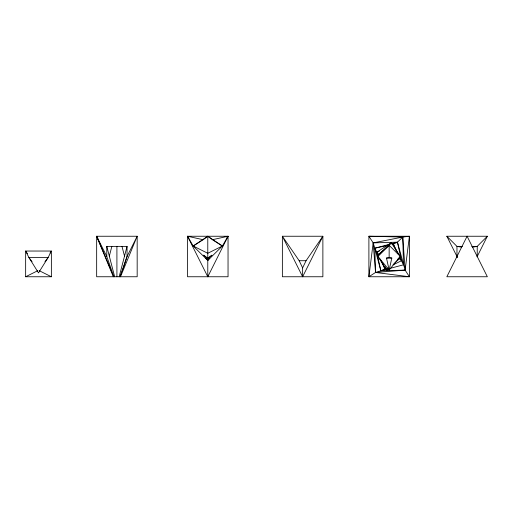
<?xml version="1.0" encoding="UTF-8"?>
<svg xmlns="http://www.w3.org/2000/svg" width="513" height="513" viewBox="0 0 513 513"><rect width="100%" height="100%" fill="white"/><g stroke="black" fill="none" stroke-linecap="round" stroke-linejoin="round"><path stroke-width="0.77" d="M389.899 268.421L403.481 264.798L402.763 237.057L397.453 242.168L405.123 270.114L402.763 237.057L373.182 242.886L375.535 272.467L405.123 270.114L409.406 236.243L402.763 237.057L368.898 236.243L373.182 242.886L368.898 276.757L375.535 272.467L409.406 276.757L409.406 236.243L368.898 236.243L368.898 276.757L409.406 276.757L405.123 270.114L380.851 270.832L376.811 252.261L391.278 242.752L400.358 256.5L389.149 270.024L386.481 258.065L389.149 257.654L391.823 258.065L389.149 270.024L377.94 256.5L378.876 254.371L391.278 242.752L393.388 244.162L398.114 253.832M109.32 256.141L111.853 246.375M119.163 276.757L127.044 246.375L106.787 246.375L106.787 256.5L113.873 276.757L96.662 236.243L137.17 236.243L137.17 276.757L96.662 276.757L96.662 236.243L106.787 256.5M119.952 276.757L127.044 256.5L137.17 236.243L120.491 276.757L127.044 256.5L127.044 246.375M387.822 267.991L387.02 270.248L384.917 268.838L380.191 259.168M391.99 244.13L391.278 242.752L389.149 245.291L400.358 256.5L399.428 258.629L393.785 263.913M302.625 267.901L306.069 260.726L322.876 236.243L282.368 236.243L282.368 276.757L322.876 276.757L322.876 236.243L302.625 276.757L282.368 236.243L299.182 260.726L302.625 267.901L302.625 276.757M188.54 237.455L187.527 236.243L193.183 246.016L203.161 239.712L187.527 236.243L207.784 276.757L228.041 236.243L187.527 236.243L187.527 276.757L228.041 276.757L228.041 236.243L212.408 239.712L222.386 246.016L228.041 236.243L227.028 237.455M477.045 256.853L487.35 236.243L446.842 236.243L457.5 257.564M50.037 253.031L51.371 251.037L25.65 251.037L25.65 276.757L51.371 276.757L51.371 251.037L48.151 257.468L38.507 272.903L28.869 257.468L25.65 251.037L27.426 253.698M44.939 261.752L48.151 257.468L28.869 257.468L32.082 261.752M209.811 258.02L207.784 260.437L193.183 246.016L207.784 236.243L222.386 246.016L207.784 260.437L205.758 258.02M388.687 268.53L387.02 270.248L377.94 256.5L389.149 245.291L389.149 257.654M397.581 259.366L400.358 256.5M487.35 236.243L477.225 246.375L472.55 247.221M388.149 269.19L387.02 270.248L385.25 266.798M389.149 245.291L378.876 254.371L376.811 252.261L374.823 248.202L373.182 242.886L397.453 242.168L401.487 260.739L403.481 264.798M207.784 258.61L203.623 255.16L207.784 258.283L211.946 255.16L207.784 258.61L207.784 276.757M203.738 239.282L207.784 236.243L211.831 239.282M397.537 259.963L399.428 258.629L401.487 260.739L392.945 264.913M25.65 276.757L37.795 270.684M222.386 246.016L207.784 253.275L193.183 246.016M379.575 250.915L376.811 252.261L378.498 255.718M385.834 268.395L380.851 270.832L375.535 272.467L374.823 248.202L389.906 244.182M392.169 243.579L397.453 242.168L393.388 244.162L396.107 250.671M386.129 269.421L380.851 270.832L374.823 248.202L387.969 245.342M462.425 246.375L456.968 246.375L446.842 236.243M471.768 246.375L477.225 246.375L477.225 256.5M386.481 258.065L391.823 258.065M299.182 260.726L306.069 260.726M461.642 247.221L456.968 246.375L456.968 257.276M39.225 270.684L51.371 276.757M399.8 257.282L401.487 260.739M382.198 262.329L384.917 268.838M96.662 236.243L113.341 276.757M121.979 246.375L124.512 256.141M106.787 246.375L114.662 276.757M207.784 236.243L207.784 258.283M116.913 246.375L116.913 276.757M467.093 236.243L446.842 276.757L487.35 276.757L467.093 236.243"/></g></svg>
